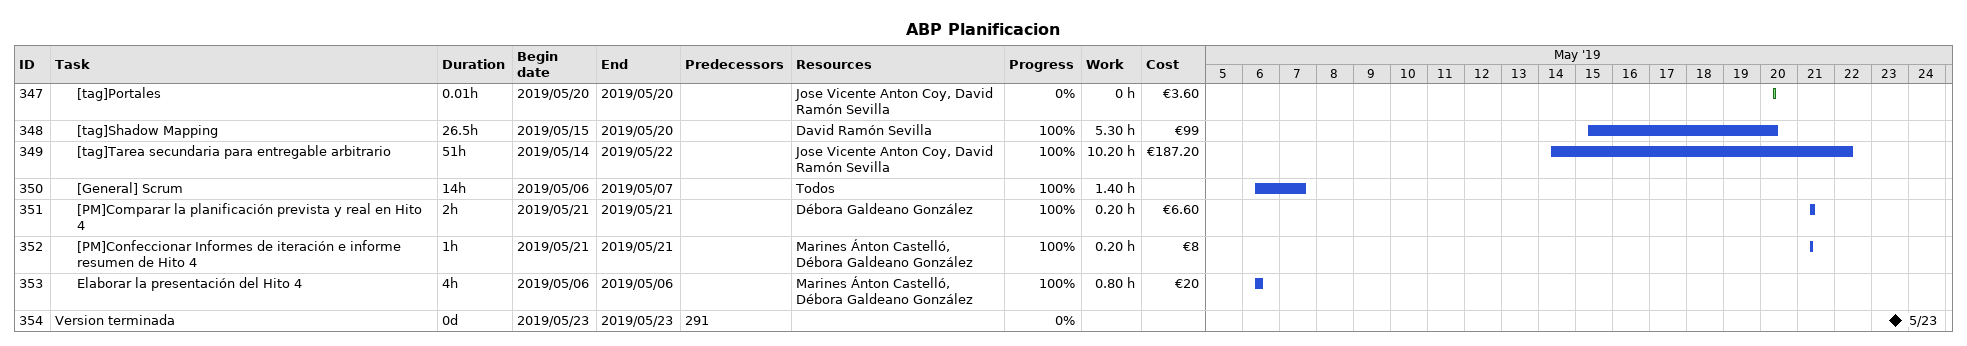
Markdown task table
ABP Planificacion

| ID | Level | Task | Duration | Start | Finish | Predecessors | Resources | % complete | Work (h) | Cost (€) |
|---|---|---|---|---|---|---|---|---|---|---|
| 347 | 3 | [tag]Portales | 0.01h | 2019-05-20 | 2019-05-20 |  | Jose Vicente Anton Coy, David Ramón Sevilla | 0 | 0 | 3.60 |
| 348 | 3 | [tag]Shadow Mapping | 26.5h | 2019-05-15 | 2019-05-20 |  | David Ramón Sevilla | 100 | 5.30 | 99 |
| 349 | 3 | [tag]Tarea secundaria para entregable arbitrario | 51h | 2019-05-14 | 2019-05-22 |  | Jose Vicente Anton Coy, David Ramón Sevilla | 100 | 10.20 | 187.20 |
| 350 | 3 | [General] Scrum | 14h | 2019-05-06 | 2019-05-07 |  | Todos | 100 | 1.40 |  |
| 351 | 3 | [PM]Comparar la planificación prevista y real en Hito 4 | 2h | 2019-05-21 | 2019-05-21 |  | Débora Galdeano González | 100 | 0.20 | 6.60 |
| 352 | 3 | [PM]Confeccionar Informes de iteración e informe resumen de Hito 4 | 1h | 2019-05-21 | 2019-05-21 |  | Marines Ánton Castelló, Débora Galdeano González | 100 | 0.20 | 8 |
| 353 | 3 | Elaborar la presentación del Hito 4 | 4h | 2019-05-06 | 2019-05-06 |  | Marines Ánton Castelló, Débora Galdeano González | 100 | 0.80 | 20 |
| 354 | 1 | Version terminada | 0d | 2019-05-23 | 2019-05-23 | 291 |  | 0 |  |  |
